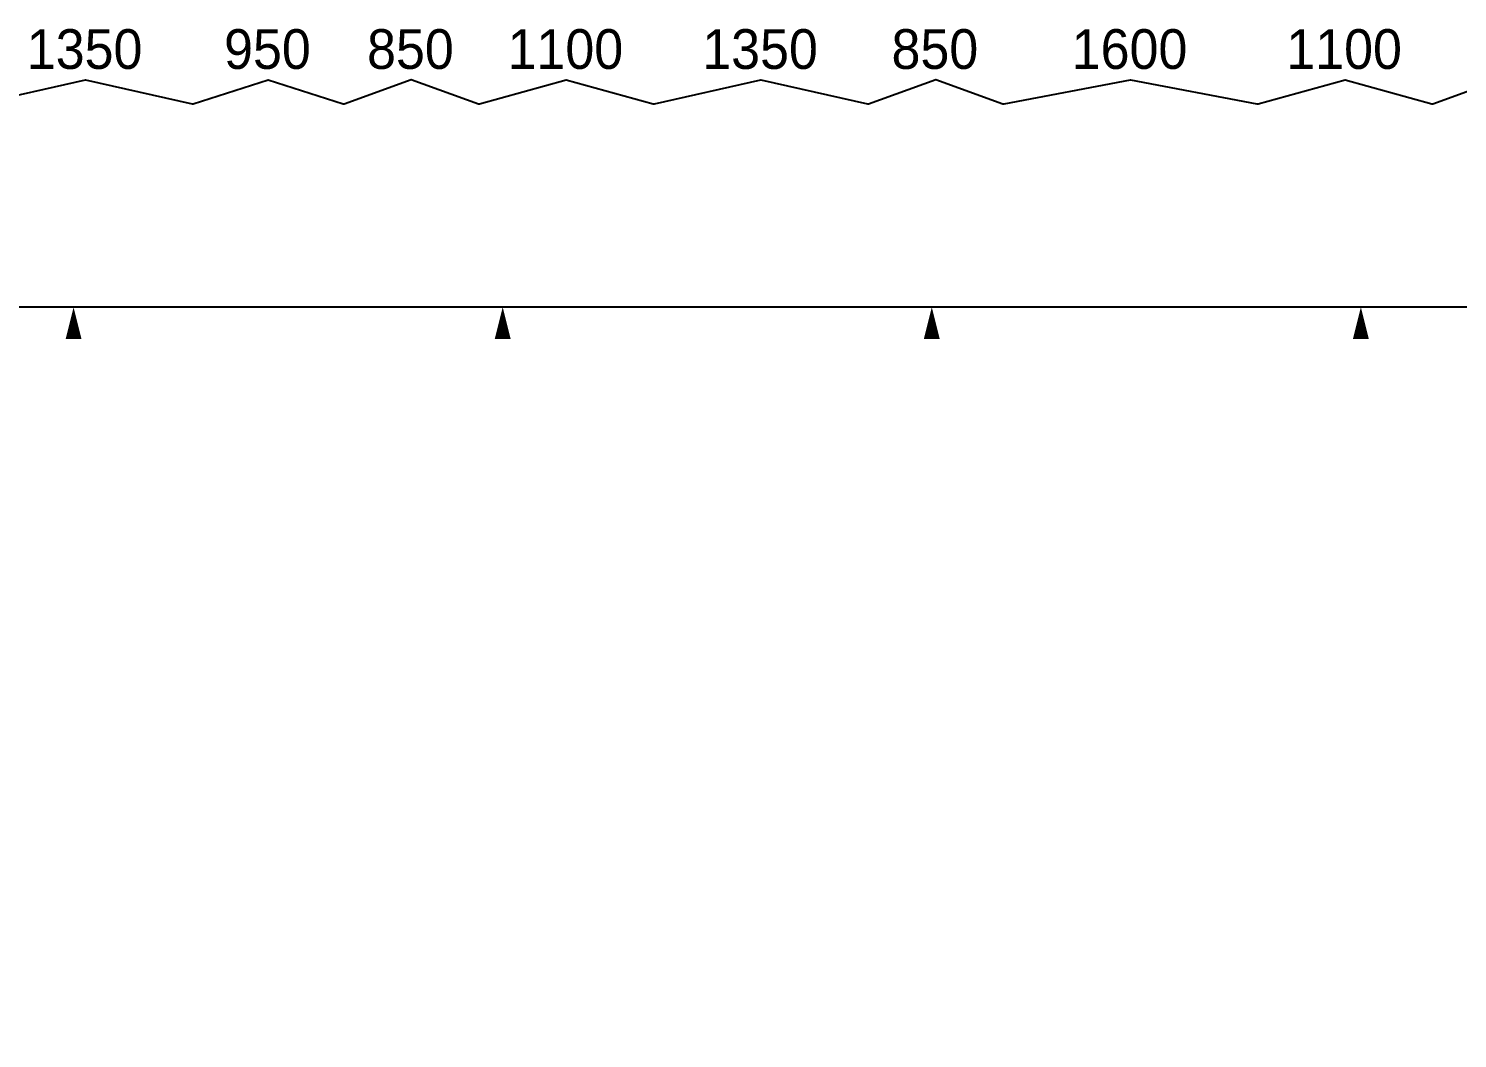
# Model space of a CAD drawing. Header units: millimetres. Extents: x 49504 to 178157, y 34455 to 150915.
# Drawn here: x 102070 to 111061, y 143455 to 149808 of the extents above; entities that cross this region are included whole.
import ezdxf
from ezdxf.enums import TextEntityAlignment as Align

# ---------------------------------------------------------------- set-up
doc = ezdxf.new("R2010")
doc.units = ezdxf.units.MM
doc.header["$LTSCALE"] = 300
doc.layers.add('A-ELE', color=7, linetype='Continuous')
doc.layers.add('A-FIN(EX)', color=6, linetype='Continuous')
doc.layers.add('A-TEXT-실명', color=3, linetype='Continuous', lineweight=9)
doc.layers.add('NOPLOT', color=191, linetype='Continuous', plot=False)
doc.styles.add('Gdim', font='Dotum.ttf')

# ---------------------------------------------------------------- blocks, each defined once
blk = doc.blocks.new('251127-전산동A 외장-PH')
at = {"layer": 'NOPLOT', "linetype": 'Continuous', "style": 'Gdim'}
for s, p in [('1350', (-276027, 1040679.4, 0)), ('950', (-274876.7, 1040679.4, 0)), ('850', (-273977, 1040679.4, 0)), ('1100', (-273002, 1040679.4, 0)), ('1350', (-271777, 1040679.4, 0)), ('850', (-270677, 1040679.4, 0)), ('1600', (-269452, 1040679.4, 0)), ('1100', (-268102, 1040679.4, 0))]:
    blk.add_text(s, height=250, dxfattribs=at).set_placement(p, align=Align.MIDDLE_CENTER)
blk = doc.blocks.new('A$Ca5d45634')
at = {"layer": 'A-ELE'}
blk.add_lwpolyline([(9604.2, 330), (10275, 480.7), (10945.8, 330), (10952.8, 330), (11425, 481.5), (11897.2, 330), (11902.3, 330), (12325, 481.9), (12747.7, 330), (12753.4, 330), (13300, 481.1), (13846.6, 330), (13854.2, 330), (14525, 480.7), (15195.8, 330), (15202.3, 330), (15625, 481.9), (16047.7, 330), (16054.7, 330), (16850, 480.5), (17645.3, 330), (17653.4, 330), (18200, 481.1), (18746.6, 330), (18752.3, 330), (19175, 481.9)], dxfattribs=at)
blk = doc.blocks.new('청소용고리')
at = {"layer": 'A-TEXT-실명'}
blk.add_lwpolyline([(0, 0, 0, 100, 0), (200, 0, 100, 100, 0)], format="xyseb", dxfattribs=at)

msp = doc.modelspace()

# ---------------------------------------------------------------- linework, layer by layer
at = {"layer": 'A-ELE', "elevation": 0}
msp.add_lwpolyline([(177103.6, 143455), (177103.6, 148055), (92403.6, 148055), (92403.6, 144285)], dxfattribs=at)

# ---------------------------------------------------------------- block references
at = {"linetype": 'Continuous', "xscale": -1, "rotation": 90}
for p in [(102353.6, 148055), (105053.6, 148055), (107753.6, 148055), (110453.6, 148055)]:
    msp.add_blockref('청소용고리', p, dxfattribs=at)
at = {"layer": 'A-ELE'}
msp.add_blockref('A$Ca5d45634', (92153.6, 149005), dxfattribs=at)
at = {"layer": 'A-FIN(EX)'}
msp.add_blockref('251127-전산동A 외장-PH', (378450, -891000), dxfattribs=at)

doc.saveas('drawing.dxf')
